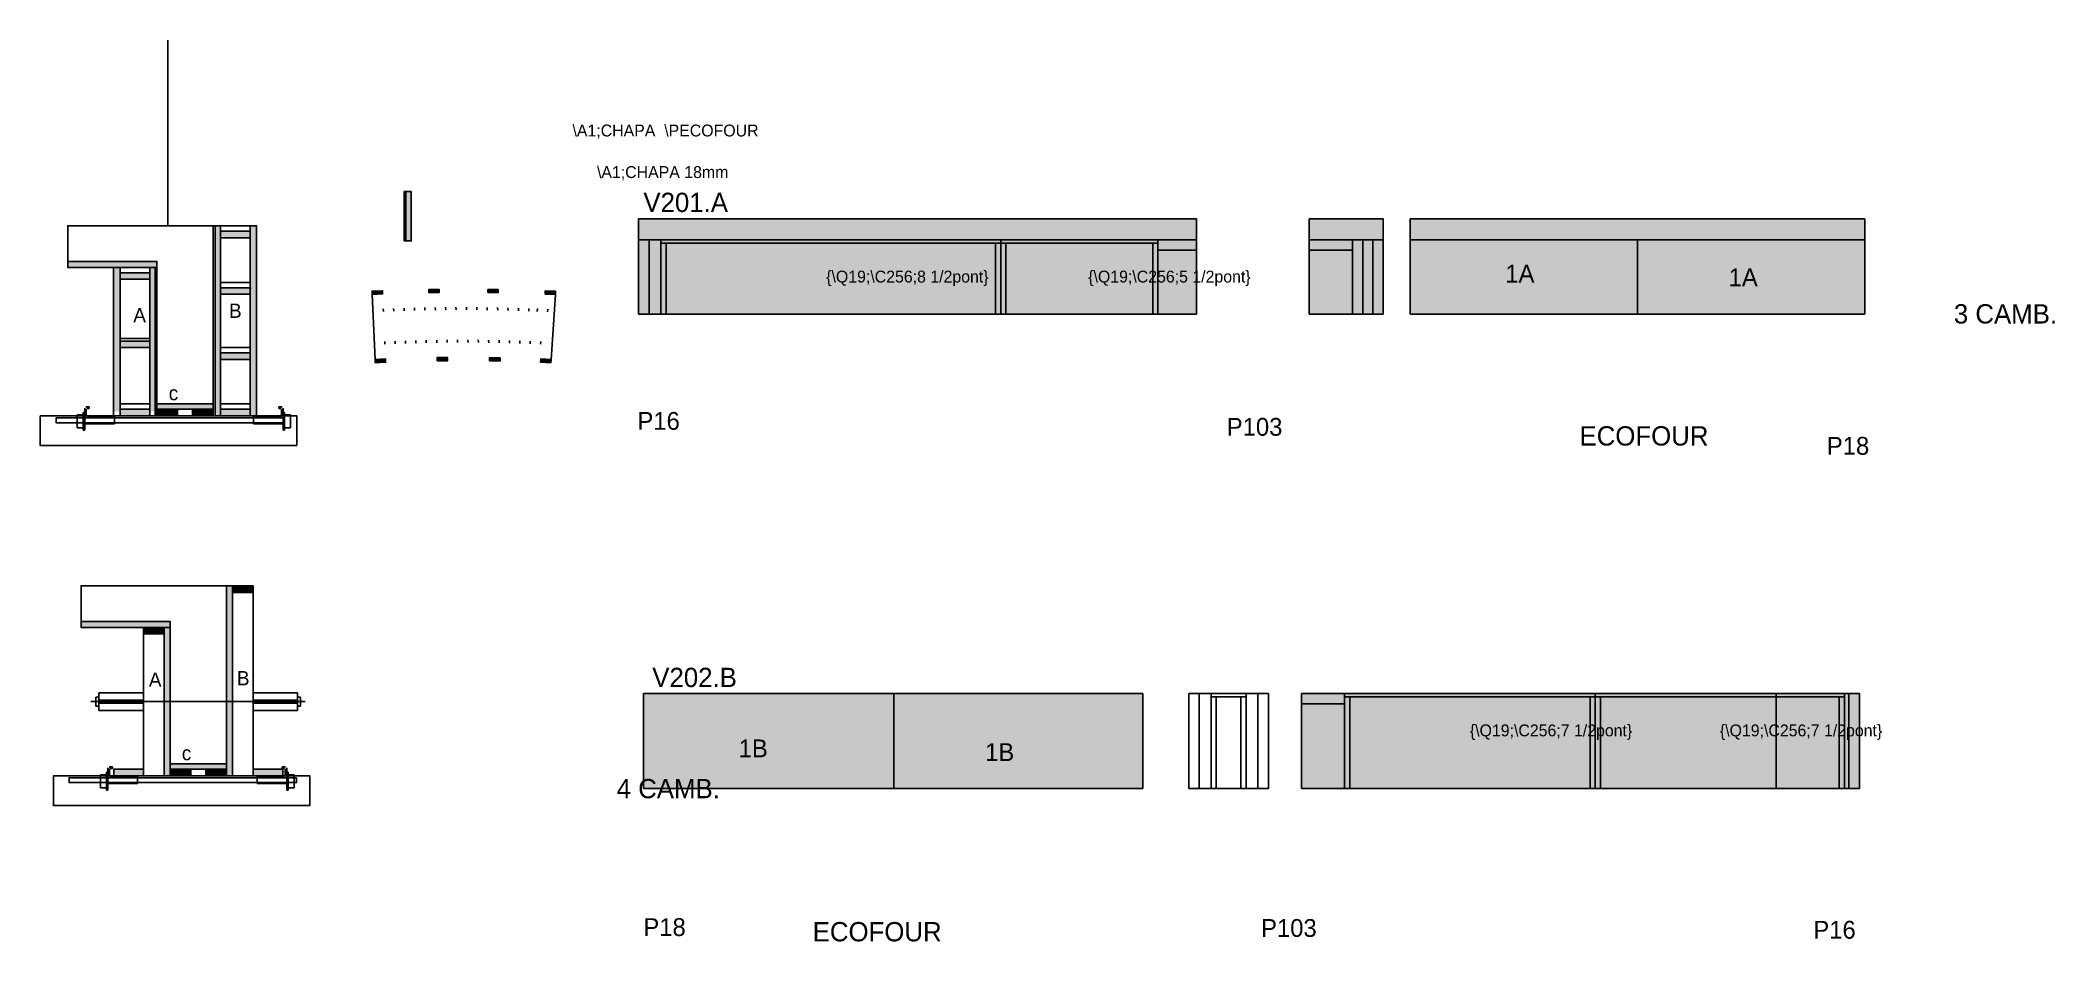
# Model space of a CAD drawing. Header units: metres. Extents: x 7610 to 8968, y 10962 to 11569.
import ezdxf

# ---------------------------------------------------------------- set-up
doc = ezdxf.new("R2010")
doc.units = ezdxf.units.M
for name, color, linetype in [('5', 7, 'Continuous'), ('barrote', 7, 'Continuous'), ('CONCRETO', 7, 'Continuous'), ('COTA', 7, 'Continuous'), ('detalhes', 7, 'Continuous'), ('Hachura', 7, 'Continuous'), ('Madeira', 7, 'Continuous'), ('Painéis', 7, 'Continuous'), ('presilha', 7, 'Continuous'), ('REAPROVEITAMENTO', 7, 'Continuous'), ('Romaneio', 7, 'Continuous'), ('SARR_2.2x7', 7, 'Continuous'), ('SARR_3.5x7', 7, 'Continuous'), ('SCO-___-LAJ', 7, 'Continuous'), ('TENSOR', 7, 'Continuous'), ('texto', 7, 'Continuous'), ('Texto Seção', 7, 'Continuous')]:
    doc.layers.add(name, color=color, linetype=linetype)

msp = doc.modelspace()

# ---------------------------------------------------------------- hatches: boundary and pattern name
at = {"layer": 'COTA'}
h = msp.add_hatch(color=7, dxfattribs=at)
h.dxf.hatch_style = 1
h.paths.add_polyline_path([(8389.2, 11449), (8389.2, 11435), (8389.2, 11435), (8013.2, 11435), (8013.2, 11435), (8013.2, 11449), (8013.2, 11449), (8389.2, 11449)])
h = msp.add_hatch(color=7, dxfattribs=at)
h.dxf.hatch_style = 1
h.paths.add_polyline_path([(8514.2, 11449), (8465.2, 11449), (8465.2, 11449), (8465.2, 11435), (8465.2, 11435), (8514.2, 11435), (8514.2, 11435), (8514.2, 11449)])
h = msp.add_hatch(color=7, dxfattribs=at)
h.dxf.hatch_style = 1
h.paths.add_polyline_path([(8839.6, 11435), (8839.6, 11449), (8533.2, 11449), (8533.2, 11435), (8839.6, 11435)])
at = {"layer": 'Hachura'}
h = msp.add_hatch(color=7, dxfattribs=at)
h.dxf.hatch_style = 1
h.paths.add_polyline_path([(7860, 11467.5), (7856.4, 11467.5), (7856.4, 11467.5), (7856.4, 11434.2), (7856.4, 11434.2), (7860, 11434.2), (7860, 11434.2), (7860, 11467.5)])
h = msp.add_hatch(color=7, dxfattribs=at)
h.dxf.hatch_style = 1
h.paths.add_polyline_path([(7731.3, 11444.4), (7727.7, 11444.4), (7727.7, 11444.4), (7727.7, 11316.4), (7727.7, 11316.4), (7731.3, 11316.4), (7731.3, 11316.4), (7731.3, 11444.4)])
h = msp.add_hatch(color=7, dxfattribs=at)
h.dxf.hatch_style = 1
h.paths.add_polyline_path([(7751.3, 11436.4), (7751.3, 11440.8), (7751.3, 11440.8), (7731.3, 11440.8), (7731.3, 11440.8), (7731.3, 11436.4), (7731.3, 11436.4), (7751.3, 11436.4)])
h = msp.add_hatch(color=7, dxfattribs=at)
h.dxf.hatch_style = 1
h.paths.add_polyline_path([(7751.3, 11444.4), (7755.7, 11444.4), (7755.7, 11444.4), (7755.7, 11316.4), (7755.7, 11316.4), (7751.3, 11316.4), (7751.3, 11316.4), (7751.3, 11444.4)])
h = msp.add_hatch(color=7, dxfattribs=at)
h.dxf.hatch_style = 1
h.paths.add_polyline_path([(7688.5, 11416.4), (7688.5, 11420.4), (7688.5, 11420.4), (7628.5, 11420.4), (7628.5, 11420.4), (7628.5, 11416.4), (7628.5, 11416.4), (7688.5, 11416.4)])
h = msp.add_hatch(color=7, dxfattribs=at)
h.dxf.hatch_style = 1
h.paths.add_polyline_path([(7659.3, 11419.4), (7663.7, 11419.4), (7663.7, 11419.4), (7663.7, 11319.4), (7663.7, 11319.4), (7659.3, 11319.4), (7659.3, 11319.4), (7659.3, 11419.4)])
h = msp.add_hatch(color=7, dxfattribs=at)
h.dxf.hatch_style = 1
h.paths.add_polyline_path([(7683.7, 11419.4), (7687.3, 11419.4), (7687.3, 11419.4), (7687.3, 11319.4), (7687.3, 11319.4), (7683.7, 11319.4), (7683.7, 11319.4), (7683.7, 11419.4)])
h = msp.add_hatch(color=7, dxfattribs=at)
h.dxf.hatch_style = 1
h.paths.add_polyline_path([(7663.7, 11408.4), (7663.7, 11412.8), (7663.7, 11412.8), (7683.7, 11412.8), (7683.7, 11412.8), (7683.7, 11408.4), (7683.7, 11408.4), (7663.7, 11408.4)])
h = msp.add_hatch(color=7, dxfattribs=at)
h.dxf.hatch_style = 1
h.paths.add_polyline_path([(7751.3, 11398.3), (7751.3, 11402.7), (7751.3, 11402.7), (7731.3, 11402.7), (7731.3, 11402.7), (7731.3, 11398.3), (7731.3, 11398.3), (7751.3, 11398.3)])
h = msp.add_hatch(color=7, dxfattribs=at)
h.dxf.hatch_style = 1
h.paths.add_polyline_path([(7833.7, 11398.2), (7833.6, 11400.4), (7833.6, 11400.4), (7840.6, 11400.7), (7840.6, 11400.7), (7840.6, 11398.5), (7840.6, 11398.5), (7833.7, 11398.2)])
h = msp.add_hatch(color=7, dxfattribs=at)
h.dxf.hatch_style = 1
h.paths.add_polyline_path([(7871.7, 11399.3), (7871.7, 11401.5), (7871.7, 11401.5), (7878.7, 11401.6), (7878.7, 11401.6), (7878.7, 11399.4), (7878.7, 11399.4), (7871.7, 11399.3)])
h = msp.add_hatch(color=7, dxfattribs=at)
h.dxf.hatch_style = 1
h.paths.add_polyline_path([(7911.6, 11399.4), (7911.6, 11401.6), (7911.6, 11401.6), (7918.6, 11401.5), (7918.6, 11401.5), (7918.6, 11399.3), (7918.6, 11399.3), (7911.6, 11399.4)])
h = msp.add_hatch(color=7, dxfattribs=at)
h.dxf.hatch_style = 1
h.paths.add_polyline_path([(7950.1, 11398.4), (7950.2, 11400.6), (7950.2, 11400.6), (7957.2, 11400.3), (7957.2, 11400.3), (7957.1, 11398.1), (7957.1, 11398.1), (7950.1, 11398.4)])
h = msp.add_hatch(color=7, dxfattribs=at)
h.dxf.hatch_style = 1
h.paths.add_polyline_path([(7663.7, 11362.4), (7663.7, 11366.8), (7663.7, 11366.8), (7683.7, 11366.8), (7683.7, 11366.8), (7683.7, 11362.4), (7683.7, 11362.4), (7663.7, 11362.4)])
h = msp.add_hatch(color=7, dxfattribs=at)
h.dxf.hatch_style = 1
h.paths.add_polyline_path([(7731.3, 11354.4), (7731.3, 11358.8), (7731.3, 11358.8), (7751.3, 11358.8), (7751.3, 11358.8), (7751.3, 11354.4), (7751.3, 11354.4), (7731.3, 11354.4)])
h = msp.add_hatch(color=7, dxfattribs=at)
h.dxf.hatch_style = 1
h.paths.add_polyline_path([(7835.7, 11352.2), (7835.6, 11354.4), (7835.6, 11354.4), (7842.6, 11354.7), (7842.6, 11354.7), (7842.7, 11352.5), (7842.7, 11352.5), (7835.7, 11352.2)])
h = msp.add_hatch(color=7, dxfattribs=at)
h.dxf.hatch_style = 1
h.paths.add_polyline_path([(7877.4, 11353.4), (7877.4, 11355.6), (7877.4, 11355.6), (7884.4, 11355.7), (7884.4, 11355.7), (7884.4, 11353.5), (7884.4, 11353.5), (7877.4, 11353.4)])
h = msp.add_hatch(color=7, dxfattribs=at)
h.dxf.hatch_style = 1
h.paths.add_polyline_path([(7912.8, 11353.4), (7912.8, 11355.6), (7912.8, 11355.6), (7919.8, 11355.5), (7919.8, 11355.5), (7919.8, 11353.3), (7919.8, 11353.3), (7912.8, 11353.4)])
h = msp.add_hatch(color=7, dxfattribs=at)
h.dxf.hatch_style = 1
h.paths.add_polyline_path([(7947.1, 11352.5), (7947.2, 11354.7), (7947.2, 11354.7), (7954.2, 11354.4), (7954.2, 11354.4), (7954.1, 11352.2), (7954.1, 11352.2), (7947.1, 11352.5)])
h = msp.add_hatch(color=7, dxfattribs=at)
h.dxf.hatch_style = 1
h.paths.add_polyline_path([(7726.5, 11320.8), (7726.5, 11324.4), (7726.5, 11324.4), (7688.5, 11324.4), (7688.5, 11324.4), (7688.5, 11320.8), (7688.5, 11320.8), (7726.5, 11320.8)])
h = msp.add_hatch(color=7, dxfattribs=at)
h.dxf.hatch_style = 1
h.paths.add_polyline_path([(7663.7, 11316.4), (7663.7, 11320.8), (7663.7, 11320.8), (7683.7, 11320.8), (7683.7, 11320.8), (7683.7, 11316.4), (7683.7, 11316.4), (7663.7, 11316.4)])
h = msp.add_hatch(color=7, dxfattribs=at)
h.dxf.hatch_style = 1
h.paths.add_polyline_path([(7688.5, 11316.4), (7688.5, 11320.8), (7688.5, 11320.8), (7702.5, 11320.8), (7702.5, 11320.8), (7702.5, 11316.4), (7702.5, 11316.4), (7688.5, 11316.4)])
h = msp.add_hatch(color=7, dxfattribs=at)
h.dxf.hatch_style = 1
h.paths.add_polyline_path([(7726.5, 11316.4), (7726.5, 11320.8), (7726.5, 11320.8), (7712.5, 11320.8), (7712.5, 11320.8), (7712.5, 11316.4), (7712.5, 11316.4), (7726.5, 11316.4)])
h = msp.add_hatch(color=7, dxfattribs=at)
h.dxf.hatch_style = 1
h.paths.add_polyline_path([(7751.3, 11316.4), (7751.3, 11320.8), (7751.3, 11320.8), (7731.3, 11320.8), (7731.3, 11320.8), (7731.3, 11316.4), (7731.3, 11316.4), (7751.3, 11316.4)])
h = msp.add_hatch(color=7, dxfattribs=at)
h.dxf.hatch_style = 1
h.paths.add_polyline_path([(7735.4, 11201.9), (7739.4, 11201.9), (7739.4, 11201.9), (7739.4, 11073.9), (7739.4, 11073.9), (7735.4, 11073.9), (7735.4, 11073.9), (7735.4, 11201.9)])
h = msp.add_hatch(color=7, dxfattribs=at)
h.dxf.hatch_style = 1
h.paths.add_polyline_path([(7753.4, 11197.5), (7753.4, 11201.9), (7753.4, 11201.9), (7739.4, 11201.9), (7739.4, 11201.9), (7739.4, 11197.5), (7739.4, 11197.5), (7753.4, 11197.5)])
h = msp.add_hatch(color=7, dxfattribs=at)
h.dxf.hatch_style = 1
h.paths.add_polyline_path([(7697.4, 11173.9), (7697.4, 11177.9), (7697.4, 11177.9), (7637.4, 11177.9), (7637.4, 11177.9), (7637.4, 11173.9), (7637.4, 11173.9), (7697.4, 11173.9)])
h = msp.add_hatch(color=7, dxfattribs=at)
h.dxf.hatch_style = 1
h.paths.add_polyline_path([(7693.4, 11169.5), (7693.4, 11173.9), (7693.4, 11173.9), (7679.4, 11173.9), (7679.4, 11173.9), (7679.4, 11169.5), (7679.4, 11169.5), (7693.4, 11169.5)])
h = msp.add_hatch(color=7, dxfattribs=at)
h.dxf.hatch_style = 1
h.paths.add_polyline_path([(7693.4, 11173.9), (7697.4, 11173.9), (7697.4, 11173.9), (7697.4, 11073.9), (7697.4, 11073.9), (7693.4, 11073.9), (7693.4, 11073.9), (7693.4, 11173.9)])
h = msp.add_hatch(color=7, dxfattribs=at)
h.dxf.hatch_style = 1
h.paths.add_polyline_path([(7659.4, 11073.9), (7659.4, 11078.3), (7659.4, 11078.3), (7679.4, 11078.3), (7679.4, 11078.3), (7679.4, 11073.9), (7679.4, 11073.9), (7659.4, 11073.9)])
h = msp.add_hatch(color=7, dxfattribs=at)
h.dxf.hatch_style = 1
h.paths.add_polyline_path([(7735.4, 11078.3), (7735.4, 11081.9), (7735.4, 11081.9), (7697.4, 11081.9), (7697.4, 11081.9), (7697.4, 11078.3), (7697.4, 11078.3), (7735.4, 11078.3)])
h = msp.add_hatch(color=7, dxfattribs=at)
h.dxf.hatch_style = 1
h.paths.add_polyline_path([(7697.4, 11073.9), (7697.4, 11078.3), (7697.4, 11078.3), (7711.4, 11078.3), (7711.4, 11078.3), (7711.4, 11073.9), (7711.4, 11073.9), (7697.4, 11073.9)])
h = msp.add_hatch(color=7, dxfattribs=at)
h.dxf.hatch_style = 1
h.paths.add_polyline_path([(7735.4, 11073.9), (7735.4, 11078.3), (7735.4, 11078.3), (7721.4, 11078.3), (7721.4, 11078.3), (7721.4, 11073.9), (7721.4, 11073.9), (7735.4, 11073.9)])
h = msp.add_hatch(color=7, dxfattribs=at)
h.dxf.hatch_style = 1
h.paths.add_polyline_path([(7753.4, 11073.9), (7753.4, 11078.3), (7753.4, 11078.3), (7773.4, 11078.3), (7773.4, 11078.3), (7773.4, 11073.9), (7773.4, 11073.9), (7753.4, 11073.9)])
at = {"layer": 'REAPROVEITAMENTO'}
h = msp.add_hatch(color=7, dxfattribs=at)
h.dxf.hatch_style = 1
h.paths.add_polyline_path([(8013.2, 11435), (8013.2, 11385), (8013.2, 11385), (8257.2, 11385), (8257.2, 11385), (8257.2, 11435), (8257.2, 11435), (8013.2, 11435)])
h = msp.add_hatch(color=7, dxfattribs=at)
h.dxf.hatch_style = 1
h.paths.add_polyline_path([(8257.2, 11435), (8257.2, 11385), (8257.2, 11385), (8389.2, 11385), (8389.2, 11385), (8389.2, 11435), (8389.2, 11435), (8257.2, 11435), (8257.2, 11435)])
h = msp.add_hatch(color=7, dxfattribs=at)
h.dxf.hatch_style = 1
h.paths.add_polyline_path([(8465.2, 11435), (8465.2, 11385), (8465.2, 11385), (8514.9, 11385), (8514.9, 11385), (8514.9, 11435), (8514.9, 11435), (8465.2, 11435)])
h = msp.add_hatch(color=7, dxfattribs=at)
h.dxf.hatch_style = 1
h.paths.add_polyline_path([(8533.2, 11435), (8533.2, 11385), (8533.2, 11385), (8839.6, 11385), (8839.6, 11385), (8839.6, 11435), (8839.6, 11435), (8533.2, 11435)])
h = msp.add_hatch(color=7, dxfattribs=at)
h.dxf.hatch_style = 1
h.paths.add_polyline_path([(8016.4, 11129.3), (8016.4, 11065.3), (8016.4, 11065.3), (8353, 11065.3), (8353, 11065.3), (8353, 11129.3), (8353, 11129.3), (8016.4, 11129.3)])
h = msp.add_hatch(color=7, dxfattribs=at)
h.dxf.hatch_style = 1
h.paths.add_polyline_path([(8459.9, 11129.3), (8459.9, 11065.3), (8459.9, 11065.3), (8835.9, 11065.3), (8835.9, 11065.3), (8835.9, 11129.3), (8835.9, 11129.3), (8459.9, 11129.3)])

# ---------------------------------------------------------------- linework, layer by layer
at = {"color": 7, "lineweight": 25}
for p, q in [((7647.4, 11126.9), (7647.4, 11120.9)), ((7647.4, 11126.9), (7649.4, 11126.9)), ((7649.4, 11120.9), (7647.4, 11120.9)), ((7649.4, 11129.9), (7649.4, 11117.9)), ((7649.4, 11129.9), (7679.4, 11129.9)), ((7679.4, 11124.9), (7649.4, 11124.9)), ((7679.4, 11122.9), (7649.4, 11122.9)), ((7783.4, 11129.9), (7753.4, 11129.9)), ((7753.4, 11124.9), (7783.4, 11124.9)), ((7753.4, 11122.9), (7783.4, 11122.9)), ((7783.4, 11129.9), (7783.4, 11117.9)), ((7783.4, 11126.9), (7785.4, 11126.9)), ((7783.4, 11120.9), (7785.4, 11120.9)), ((7785.4, 11126.9), (7785.4, 11120.9)), ((7649.4, 11117.9), (7679.4, 11117.9)), ((7783.4, 11117.9), (7753.4, 11117.9))]:
    msp.add_line(p, q, dxfattribs=at)
at = {"layer": 'barrote', "color": 7, "lineweight": 25}
for points in [[(7782.9, 11296.4), (7609.9, 11296.4), (7609.9, 11316.4), (7782.9, 11316.4)], [(7791.7, 11053.9), (7618.8, 11053.9), (7618.8, 11073.9), (7791.7, 11073.9)]]:
    msp.add_lwpolyline(points, close=True, dxfattribs=at)
at = {"layer": 'CONCRETO', "color": 7, "lineweight": 25}
for points in [[(7688.5, 11420.4), (7628.5, 11420.4), (7628.5, 11444.4), (7688.5, 11444.4), (7688.5, 11444.4), (7726.5, 11444.4), (7726.5, 11320.8), (7726.5, 11320.8), (7726.5, 11324.4), (7688.5, 11324.4)], [(7697.4, 11177.9), (7637.4, 11177.9), (7637.4, 11201.9), (7697.4, 11201.9), (7697.4, 11201.9), (7735.4, 11201.9), (7735.4, 11078.3), (7735.4, 11078.3), (7735.4, 11081.9), (7697.4, 11081.9)]]:
    msp.add_lwpolyline(points, close=True, dxfattribs=at)
at = {"layer": 'COTA', "color": 7, "lineweight": 25}
for p, q in [((8013.2, 11449), (8389.2, 11449)), ((8013.2, 11435), (8013.2, 11449)), ((8389.2, 11435), (8389.2, 11449)), ((8514.9, 11449), (8465.2, 11449)), ((8465.2, 11449), (8465.2, 11435)), ((8514.9, 11435), (8514.9, 11449)), ((8533.2, 11435), (8533.2, 11449)), ((8533.2, 11449), (8839.6, 11449)), ((8839.6, 11435), (8839.6, 11449))]:
    msp.add_line(p, q, dxfattribs=at)
at = {"layer": 'Defpoints', "color": 7, "lineweight": 25}
msp.add_line((7696, 11444.4), (7696, 11569.4), dxfattribs=at)
at = {"layer": 'Madeira', "color": 7, "lineweight": 25}
msp.add_line((7731.3, 11358.8), (7731.3, 11354.4), dxfattribs=at)
for points in [[(7751.3, 11436.4), (7751.3, 11440.8), (7731.3, 11440.8), (7731.3, 11436.4)], [(7751.3, 11444.4), (7755.7, 11444.4), (7755.7, 11316.4), (7751.3, 11316.4)], [(7659.3, 11416.4), (7663.7, 11416.4), (7663.7, 11316.4), (7659.3, 11316.4)], [(7663.7, 11408.4), (7663.7, 11412.8), (7683.7, 11412.8), (7683.7, 11408.4)], [(7751.3, 11398.3), (7751.3, 11402.7), (7731.3, 11402.7), (7731.3, 11398.3)], [(7833.7, 11398.2), (7833.6, 11400.4), (7840.6, 11400.7), (7840.6, 11398.5)], [(7871.7, 11399.3), (7871.7, 11401.5), (7878.7, 11401.6), (7878.7, 11399.4)], [(7911.6, 11399.4), (7911.6, 11401.6), (7918.6, 11401.5), (7918.6, 11399.3)], [(7950.1, 11398.4), (7950.2, 11400.6), (7957.2, 11400.3), (7957.1, 11398.1)], [(7663.7, 11362.4), (7663.7, 11366.8), (7683.7, 11366.8), (7683.7, 11362.4)], [(7731.3, 11354.4), (7731.3, 11358.8), (7751.3, 11358.8), (7751.3, 11354.4)], [(7835.7, 11352.2), (7835.6, 11354.4), (7842.6, 11354.7), (7842.7, 11352.5)], [(7877.4, 11353.4), (7877.4, 11355.6), (7884.4, 11355.7), (7884.4, 11353.5)], [(7912.8, 11353.4), (7912.8, 11355.6), (7919.8, 11355.5), (7919.8, 11353.3)], [(7947.1, 11352.5), (7947.2, 11354.7), (7954.2, 11354.4), (7954.1, 11352.2)], [(7663.7, 11316.4), (7663.7, 11320.8), (7683.7, 11320.8), (7683.7, 11316.4)], [(7688.5, 11316.4), (7688.5, 11320.8), (7702.5, 11320.8), (7702.5, 11316.4)], [(7726.5, 11316.4), (7726.5, 11320.8), (7712.5, 11320.8), (7712.5, 11316.4)], [(7751.3, 11316.4), (7751.3, 11320.8), (7731.3, 11320.8), (7731.3, 11316.4)], [(7753.4, 11197.5), (7753.4, 11201.9), (7739.4, 11201.9), (7739.4, 11197.5)], [(7753.4, 11201.9), (7739.4, 11201.9), (7739.4, 11073.9), (7753.4, 11073.9)], [(7693.4, 11169.5), (7693.4, 11173.9), (7679.4, 11173.9), (7679.4, 11169.5)], [(7693.4, 11173.9), (7679.4, 11173.9), (7679.4, 11073.9), (7693.4, 11073.9)], [(7659.4, 11073.9), (7659.4, 11078.3), (7679.4, 11078.3), (7679.4, 11073.9)], [(7697.4, 11073.9), (7697.4, 11078.3), (7711.4, 11078.3), (7711.4, 11073.9)], [(7735.4, 11073.9), (7735.4, 11078.3), (7721.4, 11078.3), (7721.4, 11073.9)], [(7753.4, 11073.9), (7753.4, 11078.3), (7773.4, 11078.3), (7773.4, 11073.9)]]:
    msp.add_lwpolyline(points, close=True, dxfattribs=at)
at = {"layer": 'Painéis', "color": 7, "lineweight": 25}
for p, q in [((7731.3, 11444.4), (7751.3, 11444.4)), ((8013.2, 11435), (8389.2, 11435)), ((8013.2, 11385), (8013.2, 11435)), ((8257.2, 11385), (8257.2, 11435)), ((8389.2, 11385), (8389.2, 11435)), ((8465.2, 11435), (8514.9, 11435)), ((8465.2, 11385), (8465.2, 11435)), ((8514.9, 11385), (8514.9, 11435)), ((8533.2, 11435), (8839.6, 11435)), ((8533.2, 11385), (8533.2, 11435)), ((8686.4, 11385), (8686.4, 11435)), ((8839.6, 11385), (8839.6, 11435)), ((7751.3, 11406.3), (7751.3, 11402.3)), ((7751.3, 11402.3), (7752, 11402.3)), ((7833.7, 11398.2), (7835.6, 11354.4)), ((7957.1, 11398.1), (7954.2, 11354.4)), ((7841.1, 11388.5), (7841.2, 11386.7)), ((7848.1, 11388.7), (7848.2, 11386.9)), ((7855.1, 11388.9), (7855.2, 11387.1)), ((7862.1, 11389.1), (7862.2, 11387.3)), ((7869.1, 11389.3), (7869.2, 11387.5)), ((7876.1, 11389.4), (7876.2, 11387.6)), ((7883.1, 11389.5), (7883.2, 11387.7)), ((7890.1, 11389.5), (7890.2, 11387.7)), ((7897.1, 11389.5), (7897.2, 11387.7)), ((7904.1, 11389.5), (7904.2, 11387.7)), ((7911.1, 11389.4), (7911.2, 11387.6)), ((7918.1, 11389.3), (7918.2, 11387.5)), ((7925.1, 11389.2), (7925.2, 11387.4)), ((7932.2, 11389), (7932.2, 11387.2)), ((7939.2, 11388.8), (7939.3, 11387)), ((7945.1, 11388.6), (7944.8, 11386.8)), ((7952.1, 11388.3), (7951.8, 11386.5)), ((8013.2, 11385), (8389.2, 11385)), ((8465.2, 11385), (8514.9, 11385)), ((8533.2, 11385), (8839.6, 11385)), ((7842.1, 11366.5), (7842.1, 11364.7)), ((7849.1, 11366.7), (7849.1, 11364.9)), ((7856.1, 11367), (7856.1, 11365.2)), ((7863.1, 11367.1), (7863.1, 11365.3)), ((7870.1, 11367.3), (7870.1, 11365.5)), ((7877.1, 11367.4), (7877.1, 11365.6)), ((7884.1, 11367.5), (7884.1, 11365.7)), ((7891.1, 11367.5), (7891.1, 11365.7)), ((7898.1, 11367.5), (7898.2, 11365.7)), ((7905.1, 11367.5), (7905.2, 11365.7)), ((7912.1, 11367.4), (7912.2, 11365.6)), ((7919.1, 11367.3), (7919.2, 11365.5)), ((7926.1, 11367.2), (7926.2, 11365.4)), ((7933.1, 11367), (7933.2, 11365.2)), ((7940.1, 11366.8), (7940.2, 11365)), ((7947.2, 11366.5), (7947.1, 11364.7)), ((8016.4, 11129.3), (8353, 11129.3)), ((8016.4, 11065.3), (8016.4, 11129.3)), ((8185.2, 11065.3), (8185.2, 11129.3)), ((8353, 11065.3), (8353, 11129.3)), ((8384, 11129.3), (8437.6, 11129.3)), ((8384, 11065.3), (8384, 11129.3)), ((8437.6, 11065.3), (8437.6, 11129.3)), ((8459.9, 11065.3), (8459.9, 11129.3)), ((8459.9, 11129.3), (8835.9, 11129.3)), ((8657.9, 11065.3), (8657.9, 11129.3)), ((8779.9, 11065.3), (8779.9, 11129.3)), ((8835.9, 11065.3), (8835.9, 11129.3)), ((8016.4, 11065.3), (8353, 11065.3)), ((8384, 11065.3), (8437.6, 11065.3)), ((8835.9, 11065.3), (8459.9, 11065.3))]:
    msp.add_line(p, q, dxfattribs=at)
for points in [[(7856.4, 11467.5), (7855.2, 11467.5), (7855.2, 11434.2), (7856.4, 11434.2)], [(7860, 11467.5), (7856.4, 11467.5), (7856.4, 11434.2), (7860, 11434.2)], [(7727.7, 11444.4), (7726.5, 11444.4), (7726.5, 11316.4), (7727.7, 11316.4)], [(7731.3, 11444.4), (7727.7, 11444.4), (7727.7, 11316.4), (7731.3, 11316.4)], [(7751.3, 11440.8), (7731.3, 11440.8), (7731.3, 11444.4), (7751.3, 11444.4)], [(7688.5, 11416.4), (7688.5, 11420.4), (7628.5, 11420.4), (7628.5, 11416.4)], [(7663.7, 11412.8), (7683.7, 11412.8), (7683.7, 11416.4), (7663.7, 11416.4)], [(7683.7, 11416.4), (7687.3, 11416.4), (7687.3, 11316.4), (7683.7, 11316.4)], [(7687.3, 11416.4), (7688.5, 11416.4), (7688.5, 11316.4), (7687.3, 11316.4)], [(7751.3, 11402.7), (7731.3, 11402.7), (7731.3, 11406.3), (7751.3, 11406.3)], [(7663.7, 11366.8), (7683.7, 11366.8), (7683.7, 11368.4), (7663.7, 11368.4)], [(7751.3, 11358.8), (7731.3, 11358.8), (7731.3, 11362.4), (7751.3, 11362.4)], [(7663.7, 11320.8), (7683.7, 11320.8), (7683.7, 11324.4), (7663.7, 11324.4)], [(7726.5, 11320.8), (7726.5, 11324.4), (7688.5, 11324.4), (7688.5, 11320.8)], [(7751.3, 11320.8), (7731.3, 11320.8), (7731.3, 11324.4), (7751.3, 11324.4)], [(7735.4, 11201.9), (7739.4, 11201.9), (7739.4, 11073.9), (7735.4, 11073.9)], [(7697.4, 11173.9), (7697.4, 11177.9), (7637.4, 11177.9), (7637.4, 11173.9)], [(7693.4, 11173.9), (7697.4, 11173.9), (7697.4, 11073.9), (7693.4, 11073.9)], [(7735.4, 11078.3), (7735.4, 11081.9), (7697.4, 11081.9), (7697.4, 11078.3)]]:
    msp.add_lwpolyline(points, close=True, dxfattribs=at)
at = {"layer": 'presilha', "color": 7, "lineweight": 25}
for p, q in [((7634.9, 11317.1), (7638.9, 11317.1)), ((7634.9, 11317.1), (7634.9, 11308.4)), ((7638.9, 11318.7), (7639.9, 11318.7)), ((7638.9, 11306.7), (7638.9, 11318.7)), ((7638.9, 11317.1), (7638.9, 11308.4)), ((7639.9, 11315.5), (7639.9, 11321.6)), ((7639.9, 11318.7), (7639.9, 11306.7)), ((7659.9, 11311.1), (7639.9, 11311.1)), ((7642.9, 11322.4), (7640.6, 11322.4)), ((7640.9, 11316.1), (7640.9, 11321)), ((7642.9, 11321.4), (7641.3, 11321.4)), ((7659.9, 11315.7), (7641.3, 11315.7)), ((7642.9, 11322.4), (7642.9, 11321.4)), ((7659.9, 11315.7), (7659.9, 11311.1)), ((7753.6, 11315.7), (7753.6, 11311.1)), ((7753.6, 11315.7), (7772.2, 11315.7)), ((7753.6, 11311.1), (7773.6, 11311.1)), ((7770.6, 11322.4), (7770.6, 11321.4)), ((7770.6, 11322.4), (7772.9, 11322.4)), ((7770.6, 11321.4), (7772.2, 11321.4)), ((7772.6, 11316.1), (7772.6, 11321)), ((7773.6, 11315.5), (7773.6, 11321.6)), ((7774.6, 11318.7), (7773.6, 11318.7)), ((7773.6, 11318.7), (7773.6, 11306.7)), ((7774.6, 11306.7), (7774.6, 11318.7)), ((7778.6, 11317.1), (7774.6, 11317.1)), ((7774.6, 11317.1), (7774.6, 11308.4)), ((7778.6, 11317.1), (7778.6, 11308.4)), ((7638.9, 11308.4), (7634.9, 11308.4)), ((7639.9, 11306.7), (7638.9, 11306.7)), ((7773.6, 11306.7), (7774.6, 11306.7)), ((7774.6, 11308.4), (7778.6, 11308.4)), ((7655.5, 11073), (7655.5, 11079.2)), ((7658.5, 11079.9), (7656.3, 11079.9)), ((7656.5, 11073.7), (7656.5, 11078.6)), ((7658.5, 11078.9), (7656.9, 11078.9)), ((7658.5, 11079.9), (7658.5, 11078.9)), ((7773, 11079.9), (7773, 11078.9)), ((7773, 11079.9), (7775.2, 11079.9)), ((7773, 11078.9), (7774.6, 11078.9)), ((7775, 11073.7), (7775, 11078.6)), ((7776, 11073), (7776, 11079.2)), ((7650.5, 11074.6), (7654.5, 11074.6)), ((7650.5, 11074.6), (7650.5, 11065.9)), ((7654.5, 11065.9), (7650.5, 11065.9)), ((7654.5, 11076.3), (7655.5, 11076.3)), ((7654.5, 11064.3), (7654.5, 11076.3)), ((7654.5, 11074.6), (7654.5, 11065.9)), ((7655.5, 11076.3), (7655.5, 11064.3)), ((7675.5, 11068.7), (7655.5, 11068.7)), ((7675.5, 11073.3), (7656.9, 11073.3)), ((7675.5, 11073.3), (7675.5, 11068.7)), ((7756, 11073.3), (7756, 11068.7)), ((7756, 11073.3), (7774.6, 11073.3)), ((7756, 11068.7), (7776, 11068.7)), ((7777, 11076.3), (7776, 11076.3)), ((7776, 11076.3), (7776, 11064.3)), ((7777, 11064.3), (7777, 11076.3)), ((7781, 11074.6), (7777, 11074.6)), ((7777, 11074.6), (7777, 11065.9)), ((7777, 11065.9), (7781, 11065.9)), ((7781, 11074.6), (7781, 11065.9)), ((7655.5, 11064.3), (7654.5, 11064.3)), ((7776, 11064.3), (7777, 11064.3))]:
    msp.add_line(p, q, dxfattribs=at)
at = {"layer": 'SARR_2.2x7', "color": 7, "lineweight": 25}
for p, q in [((8020.2, 11385), (8020.2, 11435)), ((8028.2, 11432.8), (8257.2, 11432.8)), ((8257.2, 11432.8), (8363.2, 11432.8)), ((8494.2, 11385), (8494.2, 11435)), ((8501.2, 11385), (8501.2, 11435)), ((8507.9, 11385), (8507.9, 11435)), ((8363.2, 11428), (8389.2, 11428)), ((8465.2, 11428), (8494.2, 11428)), ((8391, 11065.3), (8391, 11129.3)), ((8399, 11127.1), (8422.6, 11127.1)), ((8430.6, 11065.3), (8430.6, 11129.3)), ((8459.9, 11122.3), (8488.9, 11122.3)), ((8488.9, 11127.1), (8657.9, 11127.1)), ((8657.9, 11127.1), (8825.9, 11127.1)), ((8828.9, 11065.3), (8828.9, 11129.3))]:
    msp.add_line(p, q, dxfattribs=at)
at = {"layer": 'SARR_3.5x7', "color": 7, "lineweight": 25}
for p, q in [((8028.2, 11435), (8028.2, 11385)), ((8031.7, 11432.8), (8031.7, 11385)), ((8253.7, 11432.8), (8253.7, 11385)), ((8257.2, 11432.8), (8257.2, 11385)), ((8260.7, 11432.8), (8260.7, 11385)), ((8359.7, 11432.8), (8359.7, 11385)), ((8363.2, 11435), (8363.2, 11385)), ((8028.2, 11385), (8031.7, 11385)), ((8253.7, 11385), (8257.2, 11385)), ((8257.2, 11385), (8260.7, 11385)), ((8359.7, 11385), (8363.2, 11385)), ((8399, 11129.3), (8399, 11065.3)), ((8402.5, 11127.1), (8402.5, 11065.3)), ((8419.1, 11127.1), (8419.1, 11065.3)), ((8422.6, 11129.3), (8422.6, 11065.3)), ((8488.9, 11129.3), (8488.9, 11065.3)), ((8492.4, 11127.1), (8492.4, 11065.3)), ((8654.4, 11127.1), (8654.4, 11065.3)), ((8657.9, 11127.1), (8657.9, 11065.3)), ((8661.4, 11127.1), (8661.4, 11065.3)), ((8822.4, 11127.1), (8822.4, 11065.3)), ((8825.9, 11129.3), (8825.9, 11065.3)), ((8488.9, 11065.3), (8492.4, 11065.3)), ((8654.4, 11065.3), (8657.9, 11065.3)), ((8657.9, 11065.3), (8661.4, 11065.3))]:
    msp.add_line(p, q, dxfattribs=at)
at = {"layer": 'SCO-___-LAJ', "color": 7, "lineweight": 25}
for points in [[(7773.9, 11315), (7620.6, 11315), (7620.6, 11311.8), (7773.9, 11311.8)], [(7782.7, 11072.6), (7629.4, 11072.6), (7629.4, 11069.4), (7782.7, 11069.4)]]:
    msp.add_lwpolyline(points, close=True, dxfattribs=at)
at = {"layer": 'TENSOR', "color": 7, "lineweight": 25}
msp.add_line((7788.4, 11123.9), (7644.1, 11123.9), dxfattribs=at)

# ---------------------------------------------------------------- texts
at = {"color": 7, "lineweight": 25}
for s, p in [('\\A1;CHAPA  \\PECOFOUR', (7968.6, 11504.6)), ('\\A1;CHAPA 18mm', (7985.1, 11476.6))]:
    msp.add_text(s, height=8, dxfattribs=at).set_placement(p)
at = {"layer": '5', "color": 7, "lineweight": 25}
for s, p in [('P16', (8012.4, 11307)), ('P103', (8409.6, 11303)), ('P18', (8814, 11290.2)), ('P18', (8016.4, 10966)), ('P103', (8432.7, 10965.4)), ('P16', (8804.9, 10964.2))]:
    msp.add_text(s, height=12, dxfattribs=at).set_placement(p)
at = {"layer": 'detalhes', "color": 7, "lineweight": 25}
for s, p in [('B', (7737.1, 11382.4)), ('A', (7672.6, 11379.4)), ('c', (7696.5, 11326.9)), ('A', (7683.1, 11133.9)), ('B', (7742.4, 11134.9)), ('c', (7705.3, 11084.4))]:
    msp.add_text(s, height=9.6, dxfattribs=at).set_placement(p)
at = {"layer": 'Romaneio', "color": 7, "lineweight": 25}
for s, p in [('1A', (8597.3, 11406.2)), ('1A', (8747.8, 11403.7)), ('1B', (8080.6, 11086.4)), ('1B', (8246.7, 11083.9))]:
    msp.add_text(s, height=12, dxfattribs=at).set_placement(p)
at = {"layer": 'texto', "color": 7, "lineweight": 25}
for s, p in [('{\\Q19;\\C256;8 1/2pont}', (8139.6, 11406.2)), ('{\\Q19;\\C256;5 1/2pont}', (8316.2, 11406.2)), ('{\\Q19;\\C256;7 1/2pont}', (8573.4, 11100.5)), ('{\\Q19;\\C256;7 1/2pont}', (8741.9, 11100.5))]:
    msp.add_text(s, height=8, dxfattribs=at).set_placement(p)
at = {"layer": 'Texto Seção', "color": 7, "lineweight": 25}
for s, p in [('V201.A', (8016.4, 11453.7)), ('3 CAMB.', (8899.6, 11378.6)), ('ECOFOUR', (8647.3, 11296.4)), ('V202.B', (8022.4, 11133.7)), ('4 CAMB.', (7998.4, 11058.8)), ('ECOFOUR', (8130.5, 10962.4))]:
    msp.add_text(s, height=13, dxfattribs=at).set_placement(p)

doc.saveas('drawing.dxf')
